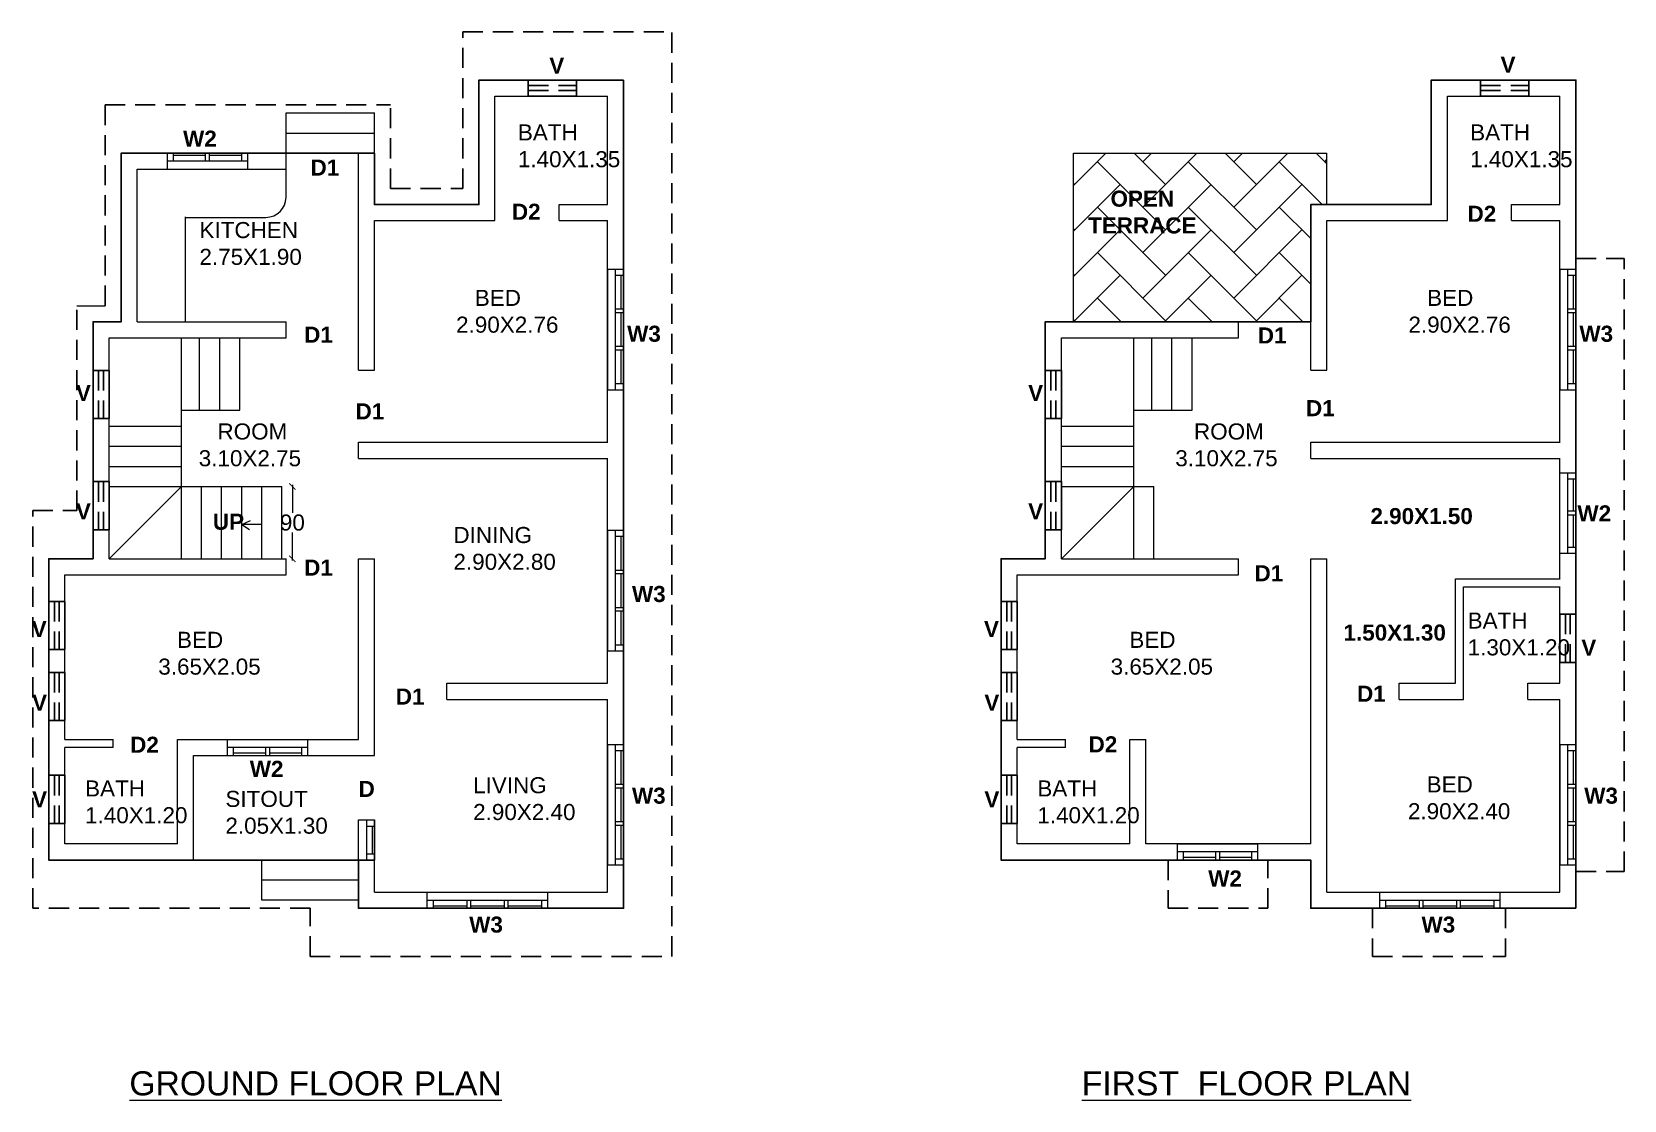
# Model space of a CAD drawing. Header units: metres. Extents: x 1446 to 1737, y 225 to 349.
# Drawn here: x 1445.75 to 1465.56, y 275.62 to 288.92 of the extents above; entities that cross this region are included whole.
import ezdxf

# ---------------------------------------------------------------- set-up
doc = ezdxf.new("R2010")
doc.units = ezdxf.units.M
doc.header["$MEASUREMENT"] = 0
doc.linetypes.add('ACAD_ISO03W100', pattern=[30, 12, -18])
doc.linetypes.add('DASHED2', pattern=[0.375, 0.25, -0.125])
doc.layers.add('BLK_1_FLR_1_BLT_UP_AREA', color=7, linetype='Continuous', plot=False)
doc.layers.add('Layer7', color=7, linetype='Continuous', lineweight=50)
doc.layers.add('WALL', color=16, linetype='Continuous', lineweight=40)
doc.styles.add('ARIAL', font='arial.ttf')
doc.styles.get("Standard").update_dxf_attribs({"font": 'arial.ttf'})

# ---------------------------------------------------------------- blocks, each defined once
blk = doc.blocks.new('_ArchTick')
at = {"color": 0, "linetype": 'ByBlock', "lineweight": 25, "const_width": 0.15}
blk.add_lwpolyline([(-0.5, -0.5), (0.5, 0.5)], dxfattribs=at)
blk = doc.blocks.new('HGFH')
at = {"layer": 'WALL', "color": 0, "lineweight": 9}
for p, q in [((284703.9, -300067.6), (284703.9, -300087.6)), ((284703.9, -300077.6), (284711.4, -300077.6)), ((284711.4, -300077.6), (284711.4, -300087.6)), ((284711.4, -300077.6), (284846.4, -300077.6)), ((284753.4, -300077.6), (284753.4, -300087.6)), ((284753.4, -300077.6), (284757.9, -300077.6)), ((284757.9, -300077.6), (284757.9, -300087.6)), ((284799.9, -300077.6), (284799.9, -300087.6)), ((284799.9, -300077.6), (284804.4, -300077.6)), ((284804.4, -300077.6), (284804.4, -300087.6)), ((284846.4, -300077.6), (284846.4, -300087.6)), ((284846.4, -300077.6), (284853.9, -300077.6)), ((284853.9, -300067.6), (284853.9, -300087.6)), ((284703.9, -300087.6), (284853.9, -300087.6)), ((284711.4, -300084.6), (284753.4, -300084.6)), ((284757.9, -300084.6), (284799.9, -300084.6)), ((284804.4, -300084.6), (284846.4, -300084.6))]:
    blk.add_line(p, q, dxfattribs=at)
at = {"layer": 'WALL', "color": 0, "lineweight": 13}
blk.add_line((284703.9, -300067.6), (284853.9, -300067.6), dxfattribs=at)
blk = doc.blocks.new('GDGDCV')
at = {"layer": 'WALL', "color": 0, "lineweight": 9}
for p, q in [((284868, -299930.5), (284888, -299930.5)), ((284878, -299938), (284878, -299930.5)), ((284878, -299938), (284888, -299938)), ((284878, -300073), (284878, -299938)), ((284885, -299980), (284885, -299938)), ((284888, -299930.5), (284888, -300080.5)), ((284878, -299980), (284888, -299980)), ((284878, -299984.5), (284878, -299980)), ((284878, -299984.5), (284888, -299984.5)), ((284885, -300026.5), (284885, -299984.5)), ((284878, -300026.5), (284888, -300026.5)), ((284878, -300031), (284878, -300026.5)), ((284878, -300031), (284888, -300031)), ((284885, -300073), (284885, -300031)), ((284868, -300080.5), (284888, -300080.5)), ((284878, -300080.5), (284878, -300073)), ((284878, -300073), (284888, -300073))]:
    blk.add_line(p, q, dxfattribs=at)
at = {"layer": 'WALL', "color": 0, "lineweight": 13}
blk.add_line((284868, -299930.5), (284868, -300080.5), dxfattribs=at)
blk = doc.blocks.new('RYHRH')
at = {"layer": 'WALL', "color": 0, "lineweight": 9}
for p, q in [((284724.9, -299990.5), (284724.9, -299970.5)), ((284724.9, -299970.5), (284824.9, -299970.5)), ((284732.4, -299980.5), (284724.9, -299980.5)), ((284732.4, -299980.5), (284732.4, -299970.5)), ((284772.4, -299973.5), (284732.4, -299973.5)), ((284824.9, -299980.5), (284732.4, -299980.5)), ((284772.4, -299980.5), (284772.4, -299970.5)), ((284778.9, -299980.5), (284774.4, -299980.5)), ((284777.4, -299980.5), (284777.4, -299970.5)), ((284817.4, -299973.5), (284777.4, -299973.5)), ((284817.4, -299980.5), (284817.4, -299970.5)), ((284817.4, -299970.5), (284824.9, -299970.5)), ((284824.9, -299980.5), (284817.4, -299980.5)), ((284824.9, -299980.5), (284820.9, -299980.5)), ((284824.9, -299990.5), (284824.9, -299970.5))]:
    blk.add_line(p, q, dxfattribs=at)
at = {"layer": 'WALL', "color": 0, "lineweight": 13}
blk.add_line((284724.9, -299990.5), (284824.9, -299990.5), dxfattribs=at)
blk = doc.blocks.new('HTUHTJG')
at = {"layer": 'WALL', "color": 0, "lineweight": 9}
for p, q in [((284722.6, -300031.3), (284722.6, -300051.3)), ((284730.1, -300041.3), (284722.6, -300041.3)), ((284730.1, -300041.3), (284730.1, -300051.3)), ((284822.6, -300041.3), (284730.1, -300041.3)), ((284770.1, -300041.3), (284770.1, -300051.3)), ((284776.6, -300041.3), (284772.1, -300041.3)), ((284775.1, -300041.3), (284775.1, -300051.3)), ((284822.6, -300041.3), (284815.1, -300041.3)), ((284815.1, -300041.3), (284815.1, -300051.3)), ((284822.6, -300041.3), (284818.6, -300041.3)), ((284822.6, -300031.3), (284822.6, -300051.3)), ((284722.6, -300051.3), (284822.6, -300051.3)), ((284770.1, -300048.3), (284730.1, -300048.3)), ((284815.1, -300048.3), (284775.1, -300048.3)), ((284815.1, -300051.3), (284822.6, -300051.3)), ((284815.1, -300051.3), (284822.6, -300051.3))]:
    blk.add_line(p, q, dxfattribs=at)
at = {"layer": 'WALL', "color": 0, "lineweight": 13}
blk.add_line((284722.6, -300031.3), (284822.6, -300031.3), dxfattribs=at)
blk = doc.blocks.new('FHFHNFVB N')
at = {"layer": 'WALL', "color": 0, "lineweight": 9}
for p, q in [((284843.2, -299964.3), (284863.2, -299964.3)), ((284853.2, -299971.8), (284853.2, -299964.3)), ((284853.2, -299971.8), (284863.2, -299971.8)), ((284853.2, -300064.3), (284853.2, -299971.8)), ((284860.2, -300011.8), (284860.2, -299971.8)), ((284863.2, -299964.3), (284863.2, -300064.3)), ((284853.2, -300011.8), (284863.2, -300011.8)), ((284853.2, -300018.3), (284853.2, -300013.8)), ((284853.2, -300016.8), (284863.2, -300016.8)), ((284860.2, -300056.8), (284860.2, -300016.8)), ((284853.2, -300064.3), (284853.2, -300056.8)), ((284853.2, -300056.8), (284863.2, -300056.8)), ((284853.2, -300064.3), (284853.2, -300060.3)), ((284863.2, -300056.8), (284863.2, -300064.3)), ((284843.2, -300064.3), (284863.2, -300064.3))]:
    blk.add_line(p, q, dxfattribs=at)
at = {"layer": 'WALL', "color": 0, "lineweight": 13}
blk.add_line((284843.2, -300064.3), (284843.2, -299964.3), dxfattribs=at)

msp = doc.modelspace()

# ---------------------------------------------------------------- hatches: boundary and pattern name
at = {"layer": 'Layer7', "lineweight": 20}
h = msp.add_hatch(dxfattribs=at)
h.set_pattern_fill('AR-HBONE', color=256, scale=0.1, style=0)
h.set_pattern_definition([(45, (-1590.60807, -391.51697), (0, 0.565685425), [1.2, -0.4]), (135, (-1590.32522, -391.23413), (0, 0.565685425), [1.2, -0.4])])
h.paths.add_polyline_path([(1461.657, 286.773), (1461.857, 286.773), (1461.857, 287.413), (1458.705, 287.413), (1458.705, 285.313), (1461.657, 285.313)])
h.paths.add_polyline_path([(1458.841, 286.3), (1460.291, 286.3), (1460.291, 287.049), (1458.841, 287.049)], flags=24)

# ---------------------------------------------------------------- linework, layer by layer
at = {"color": 7, "linetype": 'DASHED2'}
for p, q in [((1451.108, 288.923), (1453.708, 288.923)), ((1451.108, 286.973), (1451.108, 288.923)), ((1453.708, 277.413), (1453.708, 288.923)), ((1451.922, 288.253), (1452.522, 288.253)), ((1451.922, 288.193), (1452.522, 288.193)), ((1463.77, 288.253), (1464.37, 288.253)), ((1463.77, 288.193), (1464.37, 288.193)), ((1446.657, 285.513), (1446.657, 288.013)), ((1446.657, 288.013), (1450.208, 288.013)), ((1450.208, 286.973), (1450.208, 288.013)), ((1450.208, 286.973), (1451.108, 286.973)), ((1464.957, 286.103), (1465.557, 286.103)), ((1465.557, 278.468), (1465.557, 286.103)), ((1446.307, 282.963), (1446.307, 285.513)), ((1446.577, 284.708), (1446.577, 284.108)), ((1446.637, 284.708), (1446.637, 284.108)), ((1458.425, 284.708), (1458.425, 284.108)), ((1458.485, 284.708), (1458.485, 284.108)), ((1446.577, 283.323), (1446.577, 282.723)), ((1446.637, 283.323), (1446.637, 282.723)), ((1458.425, 283.323), (1458.425, 282.723)), ((1458.485, 283.323), (1458.485, 282.723)), ((1445.757, 278.013), (1445.757, 282.963)), ((1445.757, 282.963), (1446.307, 282.963)), ((1446.027, 281.833), (1446.027, 281.233)), ((1446.087, 281.833), (1446.087, 281.233)), ((1457.875, 281.833), (1457.875, 281.233)), ((1457.935, 281.833), (1457.935, 281.233)), ((1464.827, 281.673), (1464.827, 281.073)), ((1464.887, 281.673), (1464.887, 281.073)), ((1446.027, 280.948), (1446.027, 280.348)), ((1446.087, 280.948), (1446.087, 280.348)), ((1457.875, 280.948), (1457.875, 280.348)), ((1457.935, 280.948), (1457.935, 280.348)), ((1446.027, 279.668), (1446.027, 279.068)), ((1446.087, 279.668), (1446.087, 279.068)), ((1457.875, 279.668), (1457.875, 279.068)), ((1457.935, 279.668), (1457.935, 279.068)), ((1459.882, 278.613), (1459.882, 278.013)), ((1461.122, 278.013), (1461.122, 278.613)), ((1464.957, 278.468), (1465.557, 278.468)), ((1449.208, 278.013), (1445.757, 278.013)), ((1449.208, 277.413), (1449.208, 278.013)), ((1459.882, 278.013), (1461.122, 278.013)), ((1462.425, 278.013), (1462.425, 277.413)), ((1464.08, 278.013), (1464.08, 277.413)), ((1449.208, 277.413), (1453.708, 277.413)), ((1462.425, 277.413), (1464.08, 277.413))]:
    msp.add_line(p, q, dxfattribs=at)
for p, q in [((1452.522, 288.323), (1451.922, 288.323)), ((1451.922, 288.323), (1451.922, 288.123)), ((1452.522, 288.123), (1452.522, 288.323)), ((1464.37, 288.323), (1463.77, 288.323)), ((1463.77, 288.323), (1463.77, 288.123)), ((1464.37, 288.123), (1464.37, 288.323)), ((1451.922, 288.123), (1452.522, 288.123)), ((1463.77, 288.123), (1464.37, 288.123)), ((1446.507, 284.708), (1446.507, 284.108)), ((1446.507, 284.708), (1446.707, 284.708)), ((1446.707, 284.108), (1446.707, 284.708)), ((1458.355, 284.708), (1458.355, 284.108)), ((1458.355, 284.708), (1458.555, 284.708)), ((1458.555, 284.108), (1458.555, 284.708)), ((1446.507, 284.108), (1446.707, 284.108)), ((1458.355, 284.108), (1458.555, 284.108)), ((1446.507, 283.323), (1446.507, 282.723)), ((1446.507, 283.323), (1446.707, 283.323)), ((1446.707, 282.723), (1446.707, 283.323)), ((1458.355, 283.323), (1458.355, 282.723)), ((1458.355, 283.323), (1458.555, 283.323)), ((1458.555, 282.723), (1458.555, 283.323)), ((1446.507, 282.723), (1446.707, 282.723)), ((1458.355, 282.723), (1458.555, 282.723)), ((1445.957, 281.833), (1445.957, 281.233)), ((1445.957, 281.833), (1446.157, 281.833)), ((1446.157, 281.233), (1446.157, 281.833)), ((1457.805, 281.833), (1457.805, 281.233)), ((1457.805, 281.833), (1458.005, 281.833)), ((1458.005, 281.233), (1458.005, 281.833)), ((1464.757, 281.673), (1464.757, 281.073)), ((1464.757, 281.673), (1464.957, 281.673)), ((1464.957, 281.073), (1464.957, 281.673)), ((1445.957, 281.233), (1446.157, 281.233)), ((1457.805, 281.233), (1458.005, 281.233)), ((1445.957, 280.948), (1445.957, 280.348)), ((1445.957, 280.948), (1446.157, 280.948)), ((1446.157, 280.348), (1446.157, 280.948)), ((1457.805, 280.948), (1457.805, 280.348)), ((1457.805, 280.948), (1458.005, 280.948)), ((1458.005, 280.348), (1458.005, 280.948)), ((1464.757, 281.073), (1464.957, 281.073)), ((1445.957, 280.348), (1446.157, 280.348)), ((1457.805, 280.348), (1458.005, 280.348)), ((1445.957, 279.668), (1445.957, 279.068)), ((1445.957, 279.668), (1446.157, 279.668)), ((1446.157, 279.068), (1446.157, 279.668)), ((1457.805, 279.668), (1457.805, 279.068)), ((1457.805, 279.668), (1458.005, 279.668)), ((1458.005, 279.068), (1458.005, 279.668)), ((1445.957, 279.068), (1446.157, 279.068)), ((1457.805, 279.068), (1458.005, 279.068))]:
    msp.add_line(p, q)
at = {"layer": 'BLK_1_FLR_1_BLT_UP_AREA', "color": 25}
for points in [[(1453.108, 288.323), (1451.308, 288.323), (1451.308, 286.773), (1450.008, 286.773), (1450.008, 287.413), (1446.857, 287.413), (1446.857, 285.313), (1446.507, 285.313), (1446.507, 282.363), (1445.957, 282.363), (1445.957, 278.613), (1449.808, 278.613), (1449.808, 278.013), (1453.108, 278.013), (1453.108, 288.323)], [(1464.957, 278.013), (1461.657, 278.013), (1461.657, 278.613), (1457.805, 278.613), (1457.805, 282.363), (1458.355, 282.363), (1458.355, 285.313), (1461.657, 285.313), (1461.657, 286.773), (1463.157, 286.773), (1463.157, 288.323), (1464.957, 288.323), (1464.957, 278.013)]]:
    msp.add_lwpolyline(points, close=True, dxfattribs=at)
at = {"layer": 'Layer7', "lineweight": 20}
for p, q in [((1451.308, 288.323), (1453.108, 288.323)), ((1451.308, 286.773), (1451.308, 288.323)), ((1453.108, 278.013), (1453.108, 288.323)), ((1463.157, 288.323), (1464.957, 288.323)), ((1463.157, 286.773), (1463.157, 288.323)), ((1464.957, 278.013), (1464.957, 288.323)), ((1451.508, 288.123), (1452.908, 288.123)), ((1451.508, 286.573), (1451.508, 288.123)), ((1452.908, 286.773), (1452.908, 288.123)), ((1463.357, 288.123), (1464.757, 288.123)), ((1463.357, 286.573), (1463.357, 288.123)), ((1464.757, 286.773), (1464.757, 288.123)), ((1448.908, 286.863), (1448.908, 287.913)), ((1448.908, 287.913), (1450.01, 287.913)), ((1450.008, 286.773), (1450.008, 287.913)), ((1448.908, 287.663), (1450.01, 287.663)), ((1446.857, 287.413), (1450.008, 287.413)), ((1446.857, 285.313), (1446.857, 287.413)), ((1446.857, 287.413), (1447.187, 287.413)), ((1449.808, 284.713), (1449.808, 287.413)), ((1458.705, 287.413), (1461.857, 287.413)), ((1458.705, 285.313), (1458.705, 287.413)), ((1461.857, 286.773), (1461.857, 287.413)), ((1447.057, 287.213), (1448.908, 287.213)), ((1447.057, 285.313), (1447.057, 287.213)), ((1450.008, 286.773), (1451.308, 286.773)), ((1450.107, 286.773), (1450.307, 286.773)), ((1452.308, 286.773), (1452.908, 286.773)), ((1452.308, 286.573), (1452.308, 286.773)), ((1461.657, 286.773), (1463.157, 286.773)), ((1461.657, 284.713), (1461.657, 286.773)), ((1461.955, 286.773), (1462.155, 286.773)), ((1464.157, 286.773), (1464.757, 286.773)), ((1464.157, 286.573), (1464.157, 286.773)), ((1447.657, 285.313), (1447.657, 286.621)), ((1447.657, 286.613), (1448.658, 286.613)), ((1450.008, 286.573), (1451.508, 286.573)), ((1450.008, 284.713), (1450.008, 286.573)), ((1452.308, 286.573), (1452.908, 286.573)), ((1452.908, 283.813), (1452.908, 286.573)), ((1461.857, 286.573), (1463.357, 286.573)), ((1461.857, 284.713), (1461.857, 286.573)), ((1464.157, 286.573), (1464.757, 286.573)), ((1464.757, 283.813), (1464.757, 286.573)), ((1446.307, 285.513), (1446.657, 285.513)), ((1446.507, 282.363), (1446.507, 285.313)), ((1446.507, 285.313), (1446.857, 285.313)), ((1447.057, 285.313), (1448.908, 285.313)), ((1448.908, 285.113), (1448.908, 285.313)), ((1458.355, 282.363), (1458.355, 285.313)), ((1458.355, 285.313), (1458.705, 285.313)), ((1458.705, 285.313), (1461.657, 285.313)), ((1460.757, 285.113), (1460.757, 285.313)), ((1446.707, 282.363), (1446.707, 285.113)), ((1446.707, 285.113), (1448.908, 285.113)), ((1447.607, 282.363), (1447.607, 285.113)), ((1458.555, 282.363), (1458.555, 285.113)), ((1458.555, 285.113), (1460.757, 285.113)), ((1459.455, 282.363), (1459.455, 285.113)), ((1459.681, 284.213), (1459.681, 285.113)), ((1459.931, 284.213), (1459.931, 285.113)), ((1460.181, 284.213), (1460.181, 285.113)), ((1449.808, 284.713), (1450.008, 284.713)), ((1461.657, 284.713), (1461.857, 284.713)), ((1447.607, 284.213), (1448.333, 284.213)), ((1459.455, 284.213), (1460.181, 284.213)), ((1458.555, 284.013), (1459.455, 284.013)), ((1449.808, 283.813), (1452.91, 283.813)), ((1449.808, 283.613), (1449.808, 283.813)), ((1449.808, 283.613), (1449.808, 283.813)), ((1458.555, 283.763), (1459.455, 283.763)), ((1461.657, 283.813), (1464.759, 283.813)), ((1461.657, 283.613), (1461.657, 283.813)), ((1461.657, 283.613), (1461.657, 283.813)), ((1449.808, 283.613), (1452.91, 283.613)), ((1452.908, 280.813), (1452.908, 283.613)), ((1458.555, 283.513), (1459.455, 283.513)), ((1461.657, 283.613), (1464.759, 283.613)), ((1464.757, 282.113), (1464.757, 283.613)), ((1446.707, 283.263), (1448.857, 283.263)), ((1446.707, 282.363), (1447.607, 283.263)), ((1447.857, 282.363), (1447.857, 283.263)), ((1448.107, 282.363), (1448.107, 283.263)), ((1448.357, 282.363), (1448.357, 283.263)), ((1448.607, 282.363), (1448.607, 283.263)), ((1448.857, 282.363), (1448.857, 283.263)), ((1448.987, 283.283), (1448.987, 282.935)), ((1458.555, 283.263), (1459.705, 283.263)), ((1458.555, 282.363), (1459.455, 283.263)), ((1459.705, 282.363), (1459.705, 283.263)), ((1448.357, 282.788), (1448.467, 282.838)), ((1448.607, 282.788), (1448.357, 282.788)), ((1448.357, 282.788), (1448.452, 282.728)), ((1448.987, 282.343), (1448.987, 282.691)), ((1445.957, 278.613), (1445.957, 282.363)), ((1445.957, 282.363), (1446.507, 282.363)), ((1446.707, 282.363), (1448.908, 282.363)), ((1448.908, 282.163), (1448.908, 282.363)), ((1449.808, 280.113), (1449.808, 282.363)), ((1449.808, 282.363), (1450.01, 282.363)), ((1450.008, 279.913), (1450.008, 282.363)), ((1457.805, 278.613), (1457.805, 282.363)), ((1457.805, 282.363), (1458.355, 282.363)), ((1458.555, 282.363), (1460.757, 282.363)), ((1460.757, 282.163), (1460.757, 282.363)), ((1461.657, 279.113), (1461.657, 282.363)), ((1461.657, 282.363), (1461.859, 282.363)), ((1461.857, 279.113), (1461.857, 282.363)), ((1446.157, 280.113), (1446.157, 282.163)), ((1446.157, 282.163), (1448.908, 282.163)), ((1458.005, 280.113), (1458.005, 282.163)), ((1458.005, 282.163), (1460.757, 282.163)), ((1463.457, 282.113), (1464.759, 282.113)), ((1463.457, 280.813), (1463.457, 282.113)), ((1463.557, 282.013), (1464.757, 282.013)), ((1463.557, 282.013), (1464.759, 282.013)), ((1463.557, 280.613), (1463.557, 282.013)), ((1464.757, 280.813), (1464.757, 282.013)), ((1450.908, 280.813), (1452.908, 280.813)), ((1450.908, 280.613), (1450.908, 280.813)), ((1462.757, 280.813), (1463.457, 280.813)), ((1462.757, 280.613), (1462.757, 280.813)), ((1464.357, 280.813), (1464.757, 280.813)), ((1464.357, 280.613), (1464.357, 280.813)), ((1450.908, 280.613), (1452.908, 280.613)), ((1452.908, 278.213), (1452.908, 280.613)), ((1462.757, 280.613), (1463.557, 280.613)), ((1464.357, 280.613), (1464.757, 280.613)), ((1464.757, 278.213), (1464.757, 280.613)), ((1446.157, 280.113), (1446.758, 280.113)), ((1446.157, 280.113), (1446.758, 280.113)), ((1446.758, 280.013), (1446.157, 280.013)), ((1446.157, 278.813), (1446.157, 280.013)), ((1446.758, 280.013), (1446.758, 280.113)), ((1447.558, 280.113), (1449.808, 280.113)), ((1447.558, 278.813), (1447.558, 280.113)), ((1447.558, 280.113), (1449.808, 280.113)), ((1450.008, 280.113), (1450.01, 280.113)), ((1458.005, 280.113), (1458.607, 280.113)), ((1458.005, 280.113), (1458.607, 280.113)), ((1458.607, 280.013), (1458.005, 280.013)), ((1458.005, 278.813), (1458.005, 280.013)), ((1458.607, 280.013), (1458.607, 280.113)), ((1459.407, 278.813), (1459.407, 280.113)), ((1459.407, 280.113), (1459.607, 280.113)), ((1459.607, 278.813), (1459.607, 280.113)), ((1461.857, 280.113), (1461.859, 280.113)), ((1447.758, 279.913), (1450.008, 279.913)), ((1447.758, 278.613), (1447.758, 279.913)), ((1449.808, 279.113), (1450.008, 279.113)), ((1449.808, 278.013), (1449.808, 279.113)), ((1450.008, 278.213), (1450.008, 279.113)), ((1461.657, 278.813), (1461.657, 279.113)), ((1461.857, 278.213), (1461.857, 279.113)), ((1447.558, 278.813), (1446.157, 278.813)), ((1459.407, 278.813), (1458.005, 278.813)), ((1461.657, 278.813), (1459.607, 278.813)), ((1449.808, 278.613), (1445.957, 278.613)), ((1448.608, 278.113), (1448.608, 278.613)), ((1461.657, 278.613), (1457.805, 278.613)), ((1461.657, 278.013), (1461.657, 278.613)), ((1449.808, 278.363), (1448.608, 278.363)), ((1450.008, 278.213), (1452.908, 278.213)), ((1461.857, 278.213), (1464.757, 278.213)), ((1449.808, 278.113), (1448.608, 278.113)), ((1449.808, 278.013), (1453.108, 278.013)), ((1461.657, 278.013), (1464.957, 278.013))]:
    msp.add_line(p, q, dxfattribs=at)
msp.add_arc((1448.658, 286.863), 0.25, 270, 0, dxfattribs=at)
at = {"layer": 'WALL', "color": 1, "linetype": 'ACAD_ISO03W100', "lineweight": 20}
for p, q in [((1447.833, 284.213), (1447.833, 285.113)), ((1448.083, 284.213), (1448.083, 285.113)), ((1448.333, 284.213), (1448.333, 285.113)), ((1446.707, 284.013), (1447.607, 284.013)), ((1446.707, 283.763), (1447.607, 283.763)), ((1446.707, 283.513), (1447.607, 283.513))]:
    msp.add_line(p, q, dxfattribs=at)
at = {"layer": 'WALL', "color": 0, "lineweight": 9}
for p, q in [((1449.808, 279.113), (1450.008, 279.113)), ((1449.908, 279.113), (1449.908, 278.613)), ((1449.908, 279.038), (1449.908, 279.008)), ((1449.908, 279.033), (1450.008, 279.033)), ((1449.978, 279.033), (1449.978, 278.688)), ((1450.008, 278.613), (1450.008, 279.068)), ((1449.908, 278.688), (1450.008, 278.688))]:
    msp.add_line(p, q, dxfattribs=at)
at = {"layer": 'WALL', "color": 0, "linetype": 'ByBlock', "lineweight": -2}
for p, q in [((1450.008, 278.613), (1450.008, 279.113)), ((1449.798, 278.613), (1449.998, 278.613))]:
    msp.add_line(p, q, dxfattribs=at)
at = {"layer": 'WALL', "color": 0, "linetype": 'ByBlock', "lineweight": 20}
msp.add_line((1449.798, 278.613), (1450.008, 278.613), dxfattribs=at)

# ---------------------------------------------------------------- block references
at = {"lineweight": 20, "xscale": 0.01, "yscale": 0.01, "zscale": 0.01}
for name, p in [('RYHRH', (-1399.816, 3287.118)), ('GDGDCV', (-1395.772, 3285.273)), ('GDGDCV', (-1383.923, 3285.273)), ('FHFHNFVB N', (-1383.675, 3283.076)), ('GDGDCV', (-1395.772, 3282.023)), ('HTUHTJG', (-1399.049, 3280.426)), ('GDGDCV', (-1395.772, 3279.358)), ('GDGDCV', (-1383.923, 3279.358)), ('HTUHTJG', (-1387.229, 3279.126)), ('HGFH', (-1396.377, 3278.889)), ('HGFH', (-1384.528, 3278.889))]:
    msp.add_blockref(name, p, dxfattribs=at)
at = {"layer": 'Layer7', "xscale": 0.08, "yscale": 0.08, "zscale": 0.08}
for p, rotation in [((1448.987, 283.263), 90), ((1448.987, 282.363), 270)]:
    msp.add_blockref('_ArchTick', p, dxfattribs=dict(at, rotation=rotation))

# ---------------------------------------------------------------- texts
at = {"layer": 'Layer7', "linetype": 'ByBlock', "lineweight": 20, "attachment_point": 1, "style": 'ARIAL'}
for s, width, insert, char_height in [('BATH\\P1.40X1.35', 27.65559, (1451.793, 287.771), 0.2), ('BATH\\P1.40X1.35', 27.65559, (1463.641, 287.771), 0.2), ('KITCHEN\\P2.75X1.90', 24.80326, (1447.831, 286.555), 0.2), ('   BED\\P2.90X2.76', 120.44192, (1451.024, 285.711), 0.2), ('   BED\\P2.90X2.76', 120.44192, (1462.873, 285.711), 0.2), ('   ROOM\\P3.10X2.75', 120.44192, (1447.822, 284.048), 0.2), ('   ROOM\\P3.10X2.75', 120.44192, (1459.972, 284.048), 0.2), ('DINING\\P2.90X2.80', 66.82692, (1450.991, 282.759), 0.2), ('BATH\\P1.30X1.20', 27.65559, (1463.61, 281.694), 0.2), ('   BED\\P3.65X2.05', 120.44192, (1447.319, 281.454), 0.2), ('   BED\\P3.65X2.05', 120.44192, (1459.168, 281.454), 0.2), ('BATH\\P1.40X1.20', 27.65559, (1446.408, 279.604), 0.2), ('LIVING\\P2.90X2.40', 66.82692, (1451.236, 279.644), 0.2), ('BATH\\P1.40X1.20', 27.65559, (1458.256, 279.604), 0.2), ('   BED\\P2.90X2.40', 120.44192, (1462.867, 279.654), 0.2), ('SITOUT\\P2.05X1.30', 19.06799, (1448.154, 279.474), 0.2), ('{\\LGROUND FLOOR PLAN }', 803.66704, (1446.959, 275.983), 0.3), ('{\\LFIRST  FLOOR PLAN }', 803.66704, (1458.808, 275.983), 0.3)]:
    msp.add_mtext_dynamic_manual_height_columns(s, width=width, gutter_width=100, heights=[0], dxfattribs=dict(at, insert=insert, char_height=char_height))
at = {"layer": 'Layer7', "lineweight": 20, "insert": (1448.987, 282.813), "char_height": 0.2, "attachment_point": 5}
msp.add_mtext('90', dxfattribs=at)
at = {"layer": 'WALL', "color": 0, "linetype": 'ByBlock', "lineweight": 20, "char_height": 0.2, "width": 1.3942, "attachment_point": 5, "style": 'ARIAL'}
for s, insert in [('{\\fArial|b1|i0|c0|p34;V}', (1452.277, 288.503)), ('{\\fArial|b1|i0|c0|p34;V}', (1464.112, 288.513)), ('{\\fArial|b1|i0|c0|p34;W2}', (1447.837, 287.593)), ('{\\fArial|b1|i0|c0|p34;D1}', (1449.392, 287.233)), ('{\\fArial|b1|i0|c0|p34;OPEN TERRACE}', (1459.562, 286.678)), ('{\\fArial|b1|i0|c0|p34;D2}', (1451.897, 286.683)), ('{\\fArial|b1|i0|c0|p34;D2}', (1463.787, 286.658)), ('{\\fArial|b1|i0|c0|p34;D1}', (1449.312, 285.153)), ('{\\fArial|b1|i0|c0|p34;W3}', (1453.362, 285.163)), ('{\\fArial|b1|i0|c0|p34;D1}', (1461.177, 285.143)), ('{\\fArial|b1|i0|c0|p34;W3}', (1465.21, 285.163)), ('{\\fArial|b1|i0|c0|p34;V}', (1446.387, 284.428)), ('{\\fArial|b1|i0|c0|p34;V}', (1458.235, 284.428)), ('{\\fArial|b1|i0|c0|p34;D1}', (1449.952, 284.198)), ('{\\fArial|b1|i0|c0|p34;D1}', (1461.777, 284.238)), ('{\\fArial|b1|i0|c0|p34;V}', (1446.387, 282.953)), ('{\\fArial|b1|i0|c0|p34;UP}', (1448.192, 282.823)), ('{\\fArial|b1|i0|c0|p34;V}', (1458.235, 282.953)), ('{\\fArial|b1|i0|c0|p34;2.90X1.50}', (1463.037, 282.893)), ('{\\fArial|b1|i0|c0|p34;W2}', (1465.185, 282.928)), ('{\\fArial|b1|i0|c0|p34;D1}', (1449.312, 282.253)), ('{\\fArial|b1|i0|c0|p34;D1}', (1461.137, 282.183)), ('{\\fArial|b1|i0|c0|p34;W3}', (1453.422, 281.923)), ('{\\fArial|b1|i0|c0|p34;V}', (1445.837, 281.488)), ('{\\fArial|b1|i0|c0|p34;V}', (1457.685, 281.488)), ('{\\fArial|b1|i0|c0|p34;1.50X1.30}', (1462.702, 281.443)), ('{\\fArial|b1|i0|c0|p34;V}', (1465.117, 281.258)), ('{\\fArial|b1|i0|c0|p34;D1}', (1450.452, 280.648)), ('{\\fArial|b1|i0|c0|p34;D1}', (1462.412, 280.683)), ('{\\fArial|b1|i0|c0|p34;V}', (1445.842, 280.573)), ('{\\fArial|b1|i0|c0|p34;V}', (1457.69, 280.573)), ('{\\fArial|b1|i0|c0|p34;D2}', (1447.147, 280.048)), ('{\\fArial|b1|i0|c0|p34;D2}', (1459.072, 280.053)), ('{\\fArial|b1|i0|c0|p34;W2}', (1448.667, 279.748)), ('{\\fArial|b1|i0|c0|p34;D}', (1449.912, 279.498)), ('{\\fArial|b1|i0|c0|p34;V}', (1445.842, 279.368)), ('{\\fArial|b1|i0|c0|p34;W3}', (1453.422, 279.413)), ('{\\fArial|b1|i0|c0|p34;V}', (1457.69, 279.368)), ('{\\fArial|b1|i0|c0|p34;W3}', (1465.27, 279.413)), ('{\\fArial|b1|i0|c0|p34;W2}', (1460.592, 278.383)), ('{\\fArial|b1|i0|c0|p34;W3}', (1451.397, 277.808)), ('{\\fArial|b1|i0|c0|p34;W3}', (1463.245, 277.808))]:
    msp.add_mtext(s, dxfattribs=dict(at, insert=insert))

doc.saveas('drawing.dxf')
